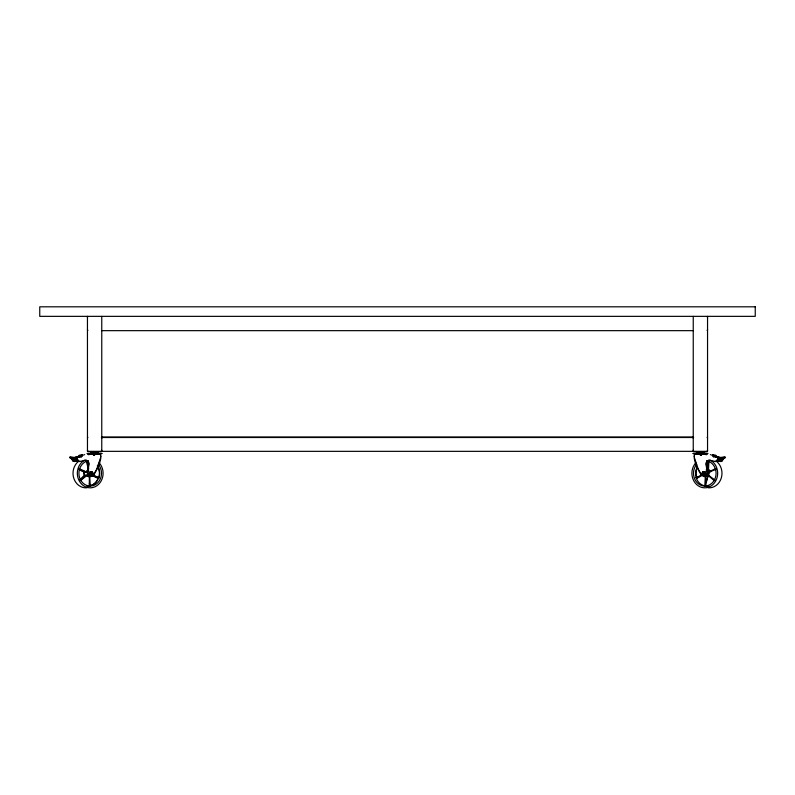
<?xml version="1.0" encoding="UTF-8"?>
<svg xmlns="http://www.w3.org/2000/svg" width="795" height="795" viewBox="0 0 795 795"><rect width="100%" height="100%" fill="white"/><g stroke="black" fill="none" stroke-linecap="round" stroke-linejoin="round"><path stroke-width="1.19" d="M101.303 451.769L87.927 451.669M71.997 458.317L72.146 459.57A2.385 2.117 -90 0 0 74.631 461.448L78.775 460.534M704.897 485.854L705.443 476.573L707.63 476.603A3.339 2.961 90 0 0 709.478 476.135M708.444 469.994L708.991 460.712L706.288 469.994L708.444 469.994A3.339 2.961 90 0 1 710.641 471.922M88.374 454.333A2.047 0.596 72.8 0 0 88.126 454.203L92.28 454.084L94.198 455.108M90.153 474.009L90.282 472.449M706.695 467.619L707.997 460.593M702.015 474.893L696.052 477.666A12.76 11.299 -90 0 0 705.503 485.974L707.63 476.603M91.773 472.578L90.749 473.254L91.793 473.959A1.381 1.222 90 0 0 91.962 473.413M100.727 456.608L100.518 455.227M693.578 451.769L707.192 451.769M715.003 461.448A2.385 2.117 -90 0 0 717.478 459.57L718.203 457.503L720.479 457.503L715.371 455.962M704.529 474.834L705.781 473.283L704.986 474.834L702.939 474.834L702.154 473.283L702.939 471.733L704.986 471.733L705.781 473.283M706.437 481.214L707.6 476.573A3.339 2.961 -90 0 0 709.706 476.096M100.379 458.298L96.791 469.02L93.482 474.933A3.578 3.17 90 0 1 91.962 475.499M87.818 454.203L100.955 454.154M706.715 454.263L702.392 454.203A2.047 1.878 -44.7 0 0 701.697 454.333L700.425 455.157L701.329 455.018M91.942 473.83L91.773 472.598M89.269 473.283L90.054 471.733L92.18 471.733L92.975 473.283L92.18 474.834L90.054 474.834L89.596 474.059L89.269 473.283L90.59 471.733M91.644 474.834L92.975 473.283M702.313 472.876L702.681 472.141M705.066 473.691L704.688 474.426M72.246 458.327L72.345 459.57A2.385 2.117 90 0 0 74.829 461.448L77.94 460.762M713.175 456.718L714.139 456.718L714.019 455.962A1.312 1.163 89.9 0 0 713.254 455.118L712.32 454.77L715.361 455.118A1.312 1.163 90 0 1 716.126 455.962L716.822 456.847L720.379 457.92L714.317 456.578M716.504 456.578L716.106 457.055A1.312 1.163 -90 0 1 715.858 456.767M700.802 455.108L701.756 454.631M81.478 478.878L84.628 475.43L86.784 475.43A3.339 2.961 -90 0 0 89.358 476.603L89.328 485.974A12.76 11.299 90 0 1 87.49 486.023M80.683 456.578L80.981 455.962A1.312 1.163 90 0 1 81.746 455.118L82.68 454.77L79.639 455.118A1.312 1.163 -90 0 0 78.874 455.962L78.178 456.847L74.621 457.92L81.825 456.718M79.629 479.981L84.668 475.241L86.824 475.241A3.339 2.961 90 0 0 89.726 476.573L90.282 485.854A12.76 11.299 -90 0 1 86.685 485.904M704.718 474.118L704.529 471.733M75.008 458.725L76.479 457.473M80.404 480.717L86.784 475.43M720.767 459.351L721.771 458.526A1.312 1.163 90 0 1 722.089 458.337M82.809 455.356L81.398 456.419A1.312 1.163 -90 0 1 81.239 456.767M80.136 480.081L86.824 475.241M696.519 478.491L702.293 475.191M90.233 472.369L89.676 473.373L90.282 474.118M718.064 457.9L722.705 457.85M700.922 454.939L700.425 455.108L701.349 454.859M700.425 455.108L701.111 454.78M715.917 468.553L708.484 471.922A3.339 2.961 -90 0 1 708.047 475.43L714.427 480.717M723.092 457.97C729.323 456.429 719.654 456.906 719.326 458.337A1.312 1.163 -89.9 0 0 718.998 458.526L717.448 459.47M716.365 469.308L708.733 472.141A3.339 2.961 -90 0 1 708.345 475.241L715.033 480.081M697.523 477.258L700.802 476.046M712.161 455.316L713.88 455.306M91.047 474.098C90.004 470.292 94.476 474.744 90.382 474.247M79.629 455.962L74.521 457.503L81.895 455.962L80.861 456.718M77.552 459.47L76.002 458.526A1.312 1.163 89.9 0 0 75.674 458.337C75.296 456.946 65.766 456.39 71.908 457.97M703.317 474.834L704.062 474.834M88.623 454.76L89.159 454.661M84.012 454.76L84.628 454.661M703.317 471.733L704.062 471.733M694.482 455.227L694.274 456.608M90.898 474.217L90.083 474.118M696.142 451.928L704.768 451.928M704.618 474.247L703.943 474.198M694.373 455.157C693.111 459.878 698.04 470.093 701.319 474.933A3.578 3.17 -90 0 0 702.83 475.499L705.264 475.658A2.385 2.117 -90 0 0 707.49 472.906L706.288 464.389A3.578 3.17 90 0 1 710.024 460.305M96.155 453.726L97.845 453.726M697.155 453.726L698.845 453.726M101.76 330.66L693.24 330.66M101.76 437.031L693.24 437.031M101.76 437.508L693.24 437.508M91.008 452.961L98.312 452.961M696.688 452.961L703.992 452.961M86.983 453.488L102.227 453.488M692.773 453.488L708.017 453.488M88.185 453.726L101.025 453.726M693.975 453.726L706.815 453.726M694.045 454.154L707.182 454.203M93.671 455.018L94.575 455.157L93.263 454.631M81.12 455.306L82.839 455.316M77.622 456.718L78.586 456.718M716.414 456.718L717.378 456.718M72.295 457.85L76.857 457.86L77.522 459.57A2.385 2.117 90 0 0 79.997 461.448M74.611 458.268L76.916 458.278L77.324 459.57A2.385 2.117 -90 0 0 79.798 461.448L85.184 460.305A3.578 3.17 90 0 1 88.921 464.389L87.708 472.906A2.385 2.117 90 0 0 89.934 475.658M720.389 458.268L718.044 458.298L717.676 459.57A2.385 2.117 -90 0 1 715.202 461.448L709.816 460.305A3.578 3.17 90 0 0 706.079 464.389L707.292 472.906A2.385 2.117 -90 0 1 705.066 475.658M79.391 469.169L84.191 471.922L86.347 471.922A3.339 2.961 90 0 1 88.543 469.994L86.218 460.712M79.321 469.825L84.29 472.141L86.446 472.141A3.339 2.961 -90 0 1 88.374 470.084M702.154 473.283L703.396 474.834M696.052 477.666L696.44 477.666A12.76 11.299 -90 0 1 696.947 467.579M91.892 475.609L98.65 478.491A12.76 11.299 -90 0 0 98.043 466.754M89.308 483.529L90.282 485.854M100.627 455.157C102.088 459.381 96.742 470.451 93.681 474.933A3.578 3.17 90 0 1 92.17 475.499L89.736 475.658A2.385 2.117 -90 0 1 87.51 472.906L88.712 464.389A3.578 3.17 90 0 0 84.976 460.305M704.102 474.217L705.235 473.721L704.768 472.369M710.372 454.661L710.988 454.76M705.841 454.661L706.377 454.76M98.57 451.928L90.511 451.858M716.225 460.534L720.369 461.448A2.385 2.117 90 0 0 722.854 459.57L723.003 458.317M717.06 460.762L720.171 461.448A2.385 2.117 90 0 0 722.655 459.57L722.754 458.327M718.203 457.503L713.105 455.962L714.139 456.718M78.814 469.308L86.446 472.141M92.945 475.649L98.391 477.666M78.914 468.553L86.347 471.922M93.81 475.36L98.779 477.666A12.76 11.299 90 0 0 97.318 465.8M93.89 454.78L94.575 455.108M712.191 455.356L713.602 456.419A1.312 1.163 -90 0 0 713.761 456.767M92.876 475.191L98.65 478.491M74.233 459.351L73.229 458.526A1.312 1.163 90 0 0 72.911 458.337M718.521 457.473L719.992 458.725M704.718 472.449L705.324 473.283M78.496 456.578L78.894 457.055A1.312 1.163 89.9 0 0 79.142 456.767M89.795 473.283L90.59 474.834M704.688 472.141L705.036 472.846M702.681 474.426L702.313 473.691M694.621 458.298L698.209 469.02L701.518 474.933A3.578 3.17 -90 0 0 703.038 475.499M87.172 460.593L88.692 468.792M708.395 464.101L708.415 469.964A3.339 2.961 90 0 1 710.65 471.574M705.473 476.603L705.503 485.974M707.55 316.35L707.55 451.341L87.47 451.341L87.45 316.35M693.24 316.37L693.24 451.341M101.76 316.37L101.76 451.341M702.382 473.81A1.55 1.371 90 0 1 702.382 472.757M702.621 472.29A1.55 1.371 90 0 1 703.436 471.753M704.966 472.757A1.55 1.371 90 0 1 704.966 473.81M704.728 474.277A1.55 1.371 90 0 1 703.913 474.814M703.913 471.753A1.55 1.371 -90 0 1 704.728 472.29M703.436 474.814A1.55 1.371 -90 0 1 702.621 474.277M719.872 459.947A1.312 1.163 -89.9 0 0 721.075 459.838C731.4 455.426 720.608 457.522 718.312 459.838A1.312 1.163 90 0 1 717.1 459.947M704.837 472.101A1.391 1.232 -89.9 0 1 705.215 474.049A1.391 1.232 -89.9 0 1 703.486 474.416A1.391 1.232 -89.9 0 1 703.217 472.449M704.698 471.991A1.391 1.232 90 0 1 705.304 474.009A1.391 1.232 90 0 1 703.436 474.307M703.158 473.899A1.391 1.232 90 0 1 703.158 472.667M706.348 470.62A3.339 2.961 -90 0 1 706.745 471.038M707.073 471.524A3.339 2.961 -90 0 1 706.119 476.125A3.339 2.961 -90 0 1 702.045 475.042M710.501 460.245A14.549 12.889 90 0 1 715.599 481.194A14.549 12.889 90 0 1 696.589 484.503A14.549 12.889 90 0 1 695.854 462.799M716.514 461.388A14.549 12.889 -90 0 1 721.234 478.202A14.549 12.889 -90 0 1 708.116 487.792M696.907 478.491A12.76 11.299 90 0 1 697.513 466.754M708.872 485.904A12.76 11.299 -90 0 1 705.274 485.854M704.976 476.434A3.339 2.961 90 0 1 704.131 475.917M706.596 460.693A12.76 11.299 90 0 1 715.351 477.805A12.76 11.299 90 0 1 698.745 484.066A12.76 11.299 90 0 1 696.639 464.449M707.729 486.023A12.76 11.299 -90 0 1 705.89 485.974M704.936 476.483A3.339 2.961 90 0 1 703.963 475.917M77.9 459.947A1.312 1.163 -90 0 1 76.688 459.838C74.273 457.443 63.729 455.565 73.925 459.838A1.312 1.163 90 0 0 75.127 459.947M91.564 474.307A1.381 1.222 90 0 1 89.696 474.009A1.381 1.222 90 0 1 90.302 471.991M86.884 487.792A14.549 12.889 -90 0 1 73.766 478.202A14.549 12.889 -90 0 1 78.486 461.388M99.146 462.799A14.549 12.889 90 0 1 98.411 484.503A14.549 12.889 90 0 1 79.401 481.194A14.549 12.889 90 0 1 84.499 460.245M98.361 464.449A12.76 11.299 -90 0 1 96.255 484.066A12.76 11.299 -90 0 1 79.649 477.805A12.76 11.299 -90 0 1 88.404 460.693M98.262 478.491A12.76 11.299 90 0 1 89.895 485.854M84.668 475.241A3.339 2.961 -90 0 1 84.29 472.141M92.955 475.042A3.339 2.961 -90 0 1 88.881 476.125A3.339 2.961 -90 0 1 87.927 471.524M88.255 471.038A3.339 2.961 -90 0 1 88.652 470.62M97.646 479.514A12.76 11.299 -90 0 1 90.71 485.606M84.628 475.43A3.339 2.961 -90 0 1 84.191 471.922M707.54 329.468A1.202 1.183 0 0 1 707.123 330.382M707.123 316.629A1.202 1.183 0 0 1 707.54 317.543M87.877 330.382A1.202 1.183 0 0 1 87.46 329.468M87.46 317.543A1.202 1.183 0.1 0 1 87.877 316.629M87.46 438.224A1.202 1.183 0.1 0 1 87.877 437.31M87.877 451.063A1.202 1.183 0 0 1 87.46 450.149M101.333 437.31A1.202 1.183 0 0 1 101.75 438.224M101.75 450.149A1.202 1.183 0 0 1 101.333 451.063M707.123 437.31A1.202 1.183 0 0 1 707.54 438.224M707.54 450.149A1.202 1.183 0 0 1 707.123 451.063M693.25 438.224A1.202 1.183 0.1 0 1 693.667 437.31M693.667 451.063A1.202 1.183 0 0 1 693.25 450.149M755.25 306.81L39.75 306.81L39.75 316.35L755.25 316.35L755.25 306.81M92.429 474.188A1.381 1.222 -90 0 0 91.723 471.922A1.381 1.222 -90 0 0 90.342 473.741A1.381 1.222 -90 0 0 92.429 474.188"/></g></svg>
